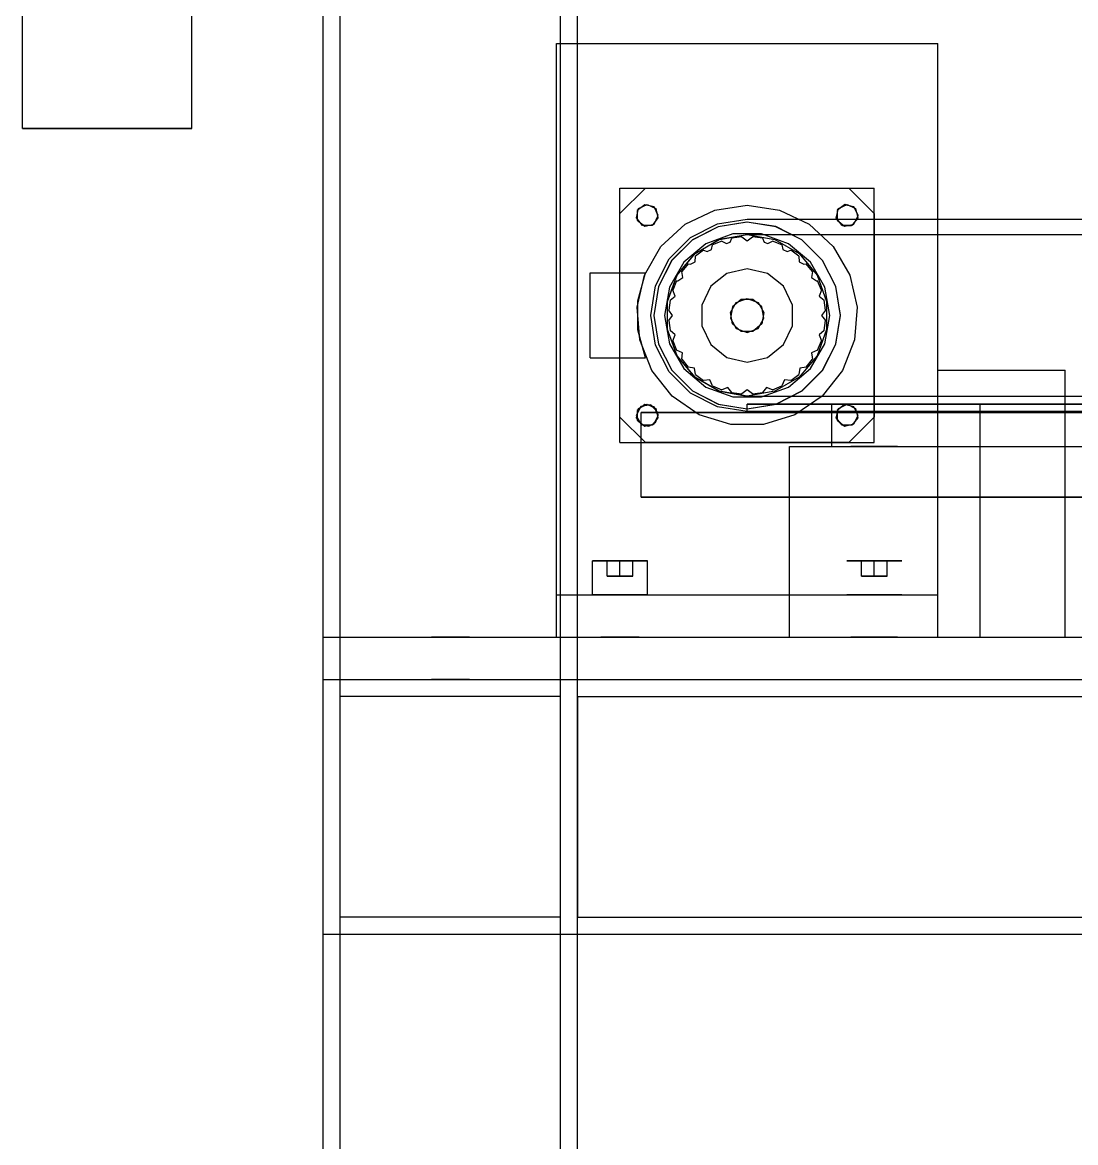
# Model space of a CAD drawing. Header units: millimetres. Extents: x -201 to 3037, y -406 to 3230.
# Drawn here: x 1729 to 1977.5, y 770.8 to 1035 of the extents above; entities that cross this region are included whole.
import ezdxf

# ---------------------------------------------------------------- set-up
doc = ezdxf.new("R2010")
doc.units = ezdxf.units.MM
doc.layers.add('HIDDEN', color=8, linetype='Continuous')
doc.layers.add('VISIBLE', color=7, linetype='Continuous')

msp = doc.modelspace()

# ---------------------------------------------------------------- linework, layer by layer
at = {"layer": 'HIDDEN'}
for points in [[(1800, 880), (1800, 1217)], [(1804, 880), (1804, 1217)], [(1804, 880), (1804, 1217)], [(1856, 880), (1856, 1217)], [(1856, 880), (1856, 1217)], [(1860, 880), (1860, 1217)], [(1800, 880), (1800, 1157)], [(1800, 880), (1800, 1157)], [(1804, 880), (1804, 1157)], [(1804, 880), (1804, 1157)], [(1856, 880), (1856, 1157)], [(1856, 880), (1856, 1157)], [(1860, 880), (1860, 1157)], [(1860, 880), (1860, 1157)], [(1855, 900), (1855, 1030)], [(1855, 900), (1855, 1030)], [(1855, 1030), (1860, 1030)], [(1855, 1030), (1945, 1030)], [(1945, 900), (1945, 1030)], [(1769, 1010), (1768.5, 1010), (1767.02, 1010), (1764.64, 1010), (1761.47, 1010), (1757.68, 1010), (1753.45, 1010), (1749, 1010), (1744.55, 1010), (1740.32, 1010), (1736.53, 1010), (1733.36, 1010), (1730.98, 1010), (1729.5, 1010), (1729, 1010)], [(1870, 989.9), (1876, 995.9)], [(1870, 989.9), (1870, 995.9)], [(1870, 989.9), (1870, 995.9)], [(1870, 995.9), (1876, 995.9)], [(1870, 995.9), (1876, 995.9)], [(1870, 989.9), (1876, 995.9)], [(1870, 989.9), (1876, 995.9)], [(1876, 995.9), (1924, 995.9)], [(1876, 995.9), (1924, 995.9)], [(1876, 995.9), (1924, 995.9)], [(1924, 995.9), (1930, 989.9)], [(1924, 995.9), (1930, 995.9)], [(1924, 995.9), (1930, 989.9)], [(1924, 995.9), (1930, 995.9)], [(1924, 995.9), (1930, 989.9)], [(1930, 989.9), (1930, 995.9)], [(1930, 989.9), (1930, 995.9)], [(1876.43, 992.07), (1878.46, 991.09), (1878.96, 988.89), (1877.56, 987.13), (1875.3, 987.13), (1873.9, 988.89), (1874.4, 991.09), (1876.43, 992.07)], [(1900, 991.9), (1907.66, 990.74), (1914.65, 987.38), (1920.33, 982.11), (1924.2, 975.4), (1925.93, 967.84), (1925.35, 960.11), (1922.52, 952.9), (1917.68, 946.84), (1911.28, 942.47), (1903.88, 940.19), (1896.12, 940.19), (1888.72, 942.47), (1882.32, 946.84), (1877.48, 952.9), (1874.65, 960.11), (1874.07, 967.84), (1875.8, 975.4), (1879.67, 982.11), (1885.35, 987.38), (1892.34, 990.74), (1900, 991.9)], [(1900, 991.9), (1907.66, 990.74), (1914.65, 987.38), (1920.33, 982.11), (1924.2, 975.4), (1925.93, 967.84), (1925.35, 960.11), (1922.52, 952.9), (1917.68, 946.84), (1911.28, 942.47), (1903.88, 940.19), (1896.12, 940.19), (1888.72, 942.47), (1882.32, 946.84), (1877.48, 952.9), (1874.65, 960.11), (1874.07, 967.84), (1875.8, 975.4), (1879.67, 982.11), (1885.35, 987.38), (1892.34, 990.74), (1900, 991.9)], [(1879.03, 989.47), (1878.05, 991.5), (1875.85, 992), (1874.09, 990.6), (1874.09, 988.34), (1875.85, 986.94), (1878.05, 987.44), (1879.03, 989.47)], [(1923.57, 992.07), (1925.6, 991.09), (1926.1, 988.89), (1924.7, 987.13), (1922.44, 987.13), (1921.04, 988.89), (1921.54, 991.09), (1923.57, 992.07)], [(1926.17, 989.47), (1925.19, 991.5), (1922.99, 992), (1921.23, 990.6), (1921.23, 988.34), (1922.99, 986.94), (1925.19, 987.44), (1926.17, 989.47)], [(1870, 941.9), (1870, 989.9)], [(1870, 941.9), (1870, 989.9)], [(1870, 941.9), (1870, 989.9)], [(1900, 943.2), (1892.99, 944.31), (1886.66, 947.54), (1881.64, 952.56), (1878.41, 958.89), (1877.3, 965.9), (1878.41, 972.91), (1881.64, 979.24), (1886.66, 984.26), (1892.99, 987.49), (1900, 988.6)], [(1900, 988.6), (2480, 988.6)], [(1921.12, 988.6), (1922.53, 987.09), (1924.61, 987.09), (1926.02, 988.6)], [(1930, 989.9), (1930, 941.9)], [(1930, 941.9), (1930, 989.9)], [(1930, 989.9), (1930, 941.9)], [(1945, 985), (1945, 988.6)], [(1900, 943.9), (1906.8, 944.98), (1912.93, 948.1), (1917.8, 952.97), (1920.92, 959.1), (1922, 965.9), (1920.92, 972.7), (1917.8, 978.83), (1912.93, 983.7), (1906.8, 986.82), (1900, 987.9), (1893.2, 986.82), (1887.07, 983.7), (1882.2, 978.83), (1879.08, 972.7), (1878, 965.9), (1879.08, 959.1), (1882.2, 952.97), (1887.07, 948.1), (1893.2, 944.98), (1900, 943.9)], [(1900, 943.9), (1906.8, 944.98), (1912.93, 948.1), (1917.8, 952.97), (1920.92, 959.1), (1922, 965.9), (1920.92, 972.7), (1917.8, 978.83), (1912.93, 983.7), (1906.8, 986.82), (1900, 987.9), (1893.2, 986.82), (1887.07, 983.7), (1882.2, 978.83), (1879.08, 972.7), (1878, 965.9), (1879.08, 959.1), (1882.2, 952.97), (1887.07, 948.1), (1893.2, 944.98), (1900, 943.9)], [(1900, 943.9), (1906.8, 944.98), (1912.93, 948.1), (1917.8, 952.97), (1920.92, 959.1), (1922, 965.9), (1920.92, 972.7), (1917.8, 978.83), (1912.93, 983.7), (1906.8, 986.82), (1900, 987.9), (1893.2, 986.82), (1887.07, 983.7), (1882.2, 978.83), (1879.08, 972.7), (1878, 965.9), (1879.08, 959.1), (1882.2, 952.97), (1887.07, 948.1), (1893.2, 944.98), (1900, 943.9)], [(1919.5, 965.9), (1918.32, 972.57), (1914.94, 978.43), (1909.75, 982.79), (1903.39, 985.1), (1896.61, 985.1), (1890.25, 982.79), (1885.06, 978.43), (1881.68, 972.57), (1880.5, 965.9), (1881.68, 959.23), (1885.06, 953.37), (1890.25, 949.01), (1896.61, 946.7), (1903.39, 946.7), (1909.75, 949.01), (1914.94, 953.37), (1918.32, 959.23), (1919.5, 965.9)], [(1919.5, 965.9), (1918.32, 972.57), (1914.94, 978.43), (1909.75, 982.79), (1903.39, 985.1), (1896.61, 985.1), (1890.25, 982.79), (1885.06, 978.43), (1881.68, 972.57), (1880.5, 965.9), (1881.68, 959.23), (1885.06, 953.37), (1890.25, 949.01), (1896.61, 946.7), (1903.39, 946.7), (1909.75, 949.01), (1914.94, 953.37), (1918.32, 959.23), (1919.5, 965.9)], [(1900, 946.8), (1893.47, 947.95), (1887.72, 951.27), (1883.46, 956.35), (1881.19, 962.58), (1881.19, 969.22), (1883.46, 975.45), (1887.72, 980.53), (1893.47, 983.85), (1900, 985)], [(1900, 946.8), (1893.47, 947.95), (1887.72, 951.27), (1883.46, 956.35), (1881.19, 962.58), (1881.19, 969.22), (1883.46, 975.45), (1887.72, 980.53), (1893.47, 983.85), (1900, 985)], [(1900, 984.95), (1906.52, 983.8), (1912.25, 980.49), (1916.5, 975.42), (1918.76, 969.21), (1918.76, 962.59), (1916.5, 956.38), (1912.25, 951.31), (1906.52, 948), (1900, 946.85), (1893.48, 948), (1887.75, 951.31), (1883.5, 956.38), (1881.24, 962.59), (1881.24, 969.21), (1883.5, 975.42), (1887.75, 980.49), (1893.48, 983.8), (1900, 984.95)], [(1900, 984.95), (1906.52, 983.8), (1912.25, 980.49), (1916.5, 975.42), (1918.76, 969.21), (1918.76, 962.59), (1916.5, 956.38), (1912.25, 951.31), (1906.52, 948), (1900, 946.85), (1893.48, 948), (1887.75, 951.31), (1883.5, 956.38), (1881.24, 962.59), (1881.24, 969.21), (1883.5, 975.42), (1887.75, 980.49), (1893.48, 983.8), (1900, 984.95)], [(1894.02, 983.44), (1891.83, 982.53)], [(1894.02, 983.44), (1891.83, 982.53)], [(1894.02, 983.44), (1895.11, 982.84)], [(1894.02, 983.44), (1895.11, 982.84)], [(1895.11, 982.84), (1896.01, 983.2), (1896.41, 984.08)], [(1895.11, 982.84), (1896.01, 983.2), (1896.41, 984.08)], [(1898.76, 984.39), (1896.41, 984.08)], [(1898.76, 984.39), (1896.41, 984.08)], [(1898.76, 984.39), (1900, 983.48)], [(1898.76, 984.39), (1900, 983.48)], [(1900, 985), (2480, 985)], [(1900, 985), (1910.92, 985)], [(1900, 983.48), (1901.24, 984.39)], [(1900, 983.48), (1901.24, 984.39)], [(1903.59, 984.08), (1901.24, 984.39)], [(1903.59, 984.08), (1901.24, 984.39)], [(1903.59, 984.08), (1903.99, 983.2), (1904.89, 982.84)], [(1903.59, 984.08), (1903.99, 983.2), (1904.89, 982.84)], [(1904.89, 982.84), (1905.98, 983.44)], [(1904.89, 982.84), (1905.98, 983.44)], [(1908.17, 982.53), (1905.98, 983.44)], [(1908.17, 982.53), (1905.98, 983.44)], [(1889.68, 981.29), (1887.8, 979.85)], [(1889.68, 981.29), (1887.8, 979.85)], [(1889.68, 981.29), (1890.56, 980.95)], [(1889.68, 981.29), (1890.56, 980.95)], [(1890.56, 980.95), (1891.57, 981.44), (1891.83, 982.53)], [(1890.56, 980.95), (1891.57, 981.44), (1891.83, 982.53)], [(1908.17, 982.53), (1908.43, 981.44), (1909.44, 980.95)], [(1908.17, 982.53), (1908.43, 981.44), (1909.44, 980.95)], [(1909.44, 980.95), (1910.32, 981.29)], [(1909.44, 980.95), (1910.32, 981.29)], [(1912.2, 979.85), (1910.32, 981.29)], [(1912.2, 979.85), (1910.32, 981.29)], [(1886.05, 978.1), (1884.61, 976.22)], [(1886.05, 978.1), (1884.61, 976.22)], [(1886.05, 978.1), (1886.65, 977.95)], [(1886.05, 978.1), (1886.65, 977.95)], [(1886.65, 977.95), (1887.76, 978.57), (1887.8, 979.85)], [(1886.65, 977.95), (1887.76, 978.57), (1887.8, 979.85)], [(1912.2, 979.85), (1912.24, 978.57), (1913.35, 977.95)], [(1912.2, 979.85), (1912.24, 978.57), (1913.35, 977.95)], [(1913.35, 977.95), (1913.95, 978.1)], [(1913.35, 977.95), (1913.95, 978.1)], [(1915.39, 976.22), (1913.95, 978.1)], [(1915.39, 976.22), (1913.95, 978.1)], [(1863, 975.9), (1876, 975.9)], [(1863, 955.9), (1863, 975.9)], [(1863, 975.9), (1876, 975.9)], [(1863, 955.9), (1863, 975.9)], [(1876, 955.9), (1874.22, 962.49), (1874.22, 969.31), (1876, 975.9)], [(1876, 955.9), (1874.22, 962.49), (1874.22, 969.31), (1876, 975.9)], [(1883.65, 974.04), (1884.84, 974.82), (1884.61, 976.22)], [(1883.65, 974.04), (1884.84, 974.82), (1884.61, 976.22)], [(1900, 954.9), (1904.77, 955.99), (1908.6, 959.04), (1910.72, 963.45), (1910.72, 968.35), (1908.6, 972.76), (1904.77, 975.81), (1900, 976.9), (1895.23, 975.81), (1891.4, 972.76), (1889.28, 968.35), (1889.28, 963.45), (1891.4, 959.04), (1895.23, 955.99), (1900, 954.9)], [(1900, 954.9), (1904.77, 955.99), (1908.6, 959.04), (1910.72, 963.45), (1910.72, 968.35), (1908.6, 972.76), (1904.77, 975.81), (1900, 976.9), (1895.23, 975.81), (1891.4, 972.76), (1889.28, 968.35), (1889.28, 963.45), (1891.4, 959.04), (1895.23, 955.99), (1900, 954.9)], [(1915.39, 976.22), (1915.16, 974.82), (1916.35, 974.04)], [(1915.39, 976.22), (1915.16, 974.82), (1916.35, 974.04)], [(1883.37, 974.07), (1882.46, 971.88)], [(1883.37, 974.07), (1882.46, 971.88)], [(1883.37, 974.07), (1883.65, 974.04)], [(1883.37, 974.07), (1883.65, 974.04)], [(1916.35, 974.04), (1916.63, 974.07)], [(1916.35, 974.04), (1916.63, 974.07)], [(1917.54, 971.88), (1916.63, 974.07)], [(1917.54, 971.88), (1916.63, 974.07)], [(1881.82, 969.49), (1883.02, 970.45), (1882.46, 971.88)], [(1881.82, 969.49), (1883.02, 970.45), (1882.46, 971.88)], [(1900, 969.9), (1902.57, 968.96), (1903.94, 966.59), (1903.46, 963.9), (1901.37, 962.14), (1898.63, 962.14), (1896.54, 963.9), (1896.06, 966.59), (1897.43, 968.96), (1900, 969.9)], [(1900, 969.9), (1902.57, 968.96), (1903.94, 966.59), (1903.46, 963.9), (1901.37, 962.14), (1898.63, 962.14), (1896.54, 963.9), (1896.06, 966.59), (1897.43, 968.96), (1900, 969.9)], [(1900, 961.9), (1902.57, 962.84), (1903.94, 965.21), (1903.46, 967.9), (1901.37, 969.66), (1898.63, 969.66), (1896.54, 967.9), (1896.06, 965.21), (1897.43, 962.84), (1900, 961.9)], [(1900, 961.9), (1902.57, 962.84), (1903.94, 965.21), (1903.46, 967.9), (1901.37, 969.66), (1898.63, 969.66), (1896.54, 967.9), (1896.06, 965.21), (1897.43, 962.84), (1900, 961.9)], [(1900, 961.9), (1902.57, 962.84), (1903.94, 965.21), (1903.46, 967.9), (1901.37, 969.66), (1898.63, 969.66), (1896.54, 967.9), (1896.06, 965.21), (1897.43, 962.84), (1900, 961.9)], [(1900, 961.9), (1902.57, 962.84), (1903.94, 965.21), (1903.46, 967.9), (1901.37, 969.66), (1898.63, 969.66), (1896.54, 967.9), (1896.06, 965.21), (1897.43, 962.84), (1900, 961.9)], [(1917.54, 971.88), (1916.98, 970.45), (1918.18, 969.49)], [(1917.54, 971.88), (1916.98, 970.45), (1918.18, 969.49)], [(1881.82, 969.49), (1881.51, 967.14)], [(1881.82, 969.49), (1881.51, 967.14)], [(1881.51, 964.66), (1882.42, 965.9), (1881.51, 967.14)], [(1881.51, 964.66), (1882.42, 965.9), (1881.51, 967.14)], [(1918.49, 967.14), (1917.58, 965.9), (1918.49, 964.66)], [(1918.49, 967.14), (1917.58, 965.9), (1918.49, 964.66)], [(1918.49, 967.14), (1918.18, 969.49)], [(1918.49, 967.14), (1918.18, 969.49)], [(1881.51, 964.66), (1881.82, 962.31)], [(1881.51, 964.66), (1881.82, 962.31)], [(1918.18, 962.31), (1918.49, 964.66)], [(1918.18, 962.31), (1918.49, 964.66)], [(1882.46, 959.92), (1883.02, 961.35), (1881.82, 962.31)], [(1882.46, 959.92), (1883.02, 961.35), (1881.82, 962.31)], [(1918.18, 962.31), (1916.98, 961.35), (1917.54, 959.92)], [(1918.18, 962.31), (1916.98, 961.35), (1917.54, 959.92)], [(1882.46, 959.92), (1883.37, 957.73)], [(1882.46, 959.92), (1883.37, 957.73)], [(1916.63, 957.73), (1917.54, 959.92)], [(1916.63, 957.73), (1917.54, 959.92)], [(1884.61, 955.58), (1884.78, 957.11), (1883.37, 957.73)], [(1884.61, 955.58), (1884.78, 957.11), (1883.37, 957.73)], [(1916.63, 957.73), (1915.22, 957.11), (1915.39, 955.58)], [(1916.63, 957.73), (1915.22, 957.11), (1915.39, 955.58)], [(1863, 955.9), (1876, 955.9)], [(1863, 955.9), (1876, 955.9)], [(1884.61, 955.58), (1886.05, 953.7)], [(1884.61, 955.58), (1886.05, 953.7)], [(1913.95, 953.7), (1915.39, 955.58)], [(1913.95, 953.7), (1915.39, 955.58)], [(1887.8, 951.95), (1887.57, 953.47), (1886.05, 953.7)], [(1887.8, 951.95), (1887.57, 953.47), (1886.05, 953.7)], [(1887.8, 951.95), (1889.68, 950.51)], [(1887.8, 951.95), (1889.68, 950.51)], [(1910.32, 950.51), (1912.2, 951.95)], [(1910.32, 950.51), (1912.2, 951.95)], [(1913.95, 953.7), (1912.43, 953.47), (1912.2, 951.95)], [(1913.95, 953.7), (1912.43, 953.47), (1912.2, 951.95)], [(1945, 945), (1945, 953)], [(1945, 953), (1975, 953)], [(1945, 945), (1945, 953)], [(1945, 953), (1975, 953)], [(1945, 945), (1945, 953)], [(1945, 953), (1975, 953)], [(1945, 900), (1945, 953)], [(1975, 945), (1975, 953)], [(1975, 945), (1975, 953)], [(1975, 945), (1975, 953)], [(1891.83, 949.27), (1891.21, 950.68), (1889.68, 950.51)], [(1891.83, 949.27), (1891.21, 950.68), (1889.68, 950.51)], [(1891.83, 949.27), (1894.02, 948.36)], [(1891.83, 949.27), (1894.02, 948.36)], [(1896.41, 947.72), (1895.45, 948.92), (1894.02, 948.36)], [(1896.41, 947.72), (1895.45, 948.92), (1894.02, 948.36)], [(1905.98, 948.36), (1904.55, 948.92), (1903.59, 947.72)], [(1905.98, 948.36), (1904.55, 948.92), (1903.59, 947.72)], [(1905.98, 948.36), (1908.17, 949.27)], [(1905.98, 948.36), (1908.17, 949.27)], [(1910.32, 950.51), (1908.79, 950.68), (1908.17, 949.27)], [(1910.32, 950.51), (1908.79, 950.68), (1908.17, 949.27)], [(1896.41, 947.72), (1898.76, 947.41)], [(1896.41, 947.72), (1898.76, 947.41)], [(1901.24, 947.41), (1900, 948.32), (1898.76, 947.41)], [(1901.24, 947.41), (1900, 948.32), (1898.76, 947.41)], [(2480, 946.8), (1900, 946.8)], [(1910.92, 946.8), (1900, 946.8)], [(1901.24, 947.41), (1903.59, 947.72)], [(1901.24, 947.41), (1903.59, 947.72)], [(1975, 946.8), (1945, 946.8)], [(1876.43, 944.93), (1878.46, 943.95), (1878.96, 941.75), (1877.56, 939.99), (1875.3, 939.99), (1873.9, 941.75), (1874.4, 943.95), (1876.43, 944.93)], [(1879.03, 942.33), (1878.05, 944.36), (1875.85, 944.86), (1874.09, 943.46), (1874.09, 941.2), (1875.85, 939.8), (1878.05, 940.3), (1879.03, 942.33)], [(1900, 943.9), (1906.87, 945)], [(2900, 945), (2887.46, 945), (2850.48, 945), (2790.92, 945), (2711.74, 945), (2616.94, 945), (2511.26, 945), (2400, 945), (2288.74, 945), (2183.06, 945), (2088.26, 945), (2009.08, 945), (1949.52, 945), (1912.54, 945), (1900, 945)], [(2480, 943.2), (1900, 943.2)], [(2480, 943.2), (1900, 943.2)], [(1920, 935), (1920, 945)], [(1920, 945), (2500, 945)], [(1920, 935), (1920, 945)], [(1920, 945), (2500, 945)], [(1923.57, 944.93), (1925.6, 943.95), (1926.1, 941.75), (1924.7, 939.99), (1922.44, 939.99), (1921.04, 941.75), (1921.54, 943.95), (1923.57, 944.93)], [(1926.17, 942.33), (1925.19, 944.36), (1922.99, 944.86), (1921.23, 943.46), (1921.23, 941.2), (1922.99, 939.8), (1925.19, 940.3), (1926.17, 942.33)], [(1926.17, 942.33), (1925.19, 944.36), (1922.99, 944.86), (1921.23, 943.46), (1921.23, 941.2), (1922.99, 939.8), (1925.19, 940.3), (1926.17, 942.33)], [(1945, 945), (1975, 945)], [(1945, 945), (1975, 945)], [(1945, 945), (1975, 945)], [(1945, 945), (1975, 945)], [(1955, 890), (1955, 945)], [(1955, 945), (1975, 945)], [(1955, 890), (1955, 945)], [(1955, 945), (1975, 945)], [(1975, 890), (1975, 945)], [(1975, 890), (1975, 945)], [(1876, 935.9), (1870, 941.9)], [(1870, 935.9), (1870, 941.9)], [(1870, 935.9), (1870, 941.9)], [(1876, 935.9), (1870, 941.9)], [(1876, 935.9), (1870, 941.9)], [(2925, 943), (2911.84, 943), (2873.01, 943), (2810.46, 943), (2727.33, 943), (2627.79, 943), (2516.82, 943), (2400, 943), (2283.18, 943), (2172.21, 943), (2072.67, 943), (1989.54, 943), (1926.99, 943), (1888.16, 943), (1875, 943)], [(1875, 940.16), (1876.78, 939.75), (1878.39, 940.62), (1879.03, 942.33)], [(1879.03, 942.33), (1878.94, 943)], [(2900, 943), (2887.46, 943), (2850.48, 943), (2790.92, 943), (2711.74, 943), (2616.94, 943), (2511.26, 943), (2400, 943), (2288.74, 943), (2183.06, 943), (2088.26, 943), (2009.08, 943), (1949.52, 943), (1912.54, 943), (1900, 943)], [(1900, 943), (1903.14, 943), (1912.54, 943), (1928.06, 943), (1949.52, 943), (1976.64, 943), (2009.08, 943), (2046.45, 943), (2088.26, 943), (2133.98, 943), (2183.06, 943), (2234.86, 943), (2288.74, 943), (2344.02, 943), (2400, 943)], [(1930, 941.9), (1924, 935.9)], [(1930, 941.9), (1924, 935.9)], [(1930, 941.9), (1924, 935.9)], [(1930, 935.9), (1930, 941.9)], [(1930, 935.9), (1930, 941.9)], [(1870, 935.9), (1876, 935.9)], [(1870, 935.9), (1876, 935.9)], [(1924, 935.9), (1876, 935.9)], [(1876, 935.9), (1924, 935.9)], [(1924, 935.9), (1876, 935.9)], [(1924, 935.9), (1930, 935.9)], [(1924, 935.9), (1930, 935.9)], [(1910, 890), (1910, 935)], [(1910, 935), (2510, 935)], [(1910, 923), (1910, 935)], [(1910, 935), (2510, 935)], [(1920, 935), (2500, 935)], [(1920, 935), (2500, 935)], [(1935.5, 935), (1935.36, 935), (1934.96, 935), (1934.3, 935), (1933.43, 935), (1932.39, 935), (1931.22, 935), (1930, 935), (1928.78, 935), (1927.61, 935), (1926.57, 935), (1925.7, 935), (1925.04, 935), (1924.64, 935), (1924.5, 935)], [(1924.5, 935), (1924.53, 935), (1924.64, 935), (1924.81, 935), (1925.04, 935), (1925.34, 935), (1925.7, 935), (1926.11, 935), (1926.57, 935), (1927.07, 935), (1927.61, 935), (1928.18, 935), (1928.78, 935), (1929.38, 935), (1930, 935)], [(1935.5, 935), (1935.36, 935), (1934.96, 935), (1934.3, 935), (1933.43, 935), (1932.39, 935), (1931.22, 935), (1930, 935), (1928.78, 935), (1927.61, 935), (1926.57, 935), (1925.7, 935), (1925.04, 935), (1924.64, 935), (1924.5, 935)], [(1924.5, 935), (1924.53, 935), (1924.64, 935), (1924.81, 935), (1925.04, 935), (1925.34, 935), (1925.7, 935), (1926.11, 935), (1926.57, 935), (1927.07, 935), (1927.61, 935), (1928.18, 935), (1928.78, 935), (1929.38, 935), (1930, 935)], [(1930, 935), (1930.62, 935), (1931.22, 935), (1931.82, 935), (1932.39, 935), (1932.93, 935), (1933.43, 935), (1933.89, 935), (1934.3, 935), (1934.66, 935), (1934.96, 935), (1935.19, 935), (1935.36, 935), (1935.47, 935), (1935.5, 935)], [(1930, 935), (1930.62, 935), (1931.22, 935), (1931.82, 935), (1932.39, 935), (1932.93, 935), (1933.43, 935), (1933.89, 935), (1934.3, 935), (1934.66, 935), (1934.96, 935), (1935.19, 935), (1935.36, 935), (1935.47, 935), (1935.5, 935)], [(2925, 923), (2911.84, 923), (2873.01, 923), (2810.46, 923), (2727.33, 923), (2627.79, 923), (2516.82, 923), (2400, 923), (2283.18, 923), (2172.21, 923), (2072.67, 923), (1989.54, 923), (1926.99, 923), (1888.16, 923), (1875, 923)], [(1876.5, 908), (1876.34, 908), (1875.86, 908), (1875.08, 908), (1874.05, 908), (1872.82, 908), (1871.45, 908), (1870, 908), (1868.55, 908), (1867.18, 908), (1865.95, 908), (1864.92, 908), (1864.14, 908), (1863.66, 908), (1863.5, 908)], [(1867, 908), (1870, 908)], [(1870, 908), (1867, 908)], [(1867, 904.4), (1867, 908)], [(1867, 904.4), (1867, 908)], [(1870, 908), (1873, 908)], [(1873, 908), (1870, 908)], [(1870, 904.4), (1870, 908)], [(1870, 904.4), (1870, 908)], [(1873, 904.4), (1873, 908)], [(1873, 904.4), (1873, 908)], [(1936.5, 908), (1936.34, 908), (1935.86, 908), (1935.08, 908), (1934.05, 908), (1932.82, 908), (1931.45, 908), (1930, 908), (1928.55, 908), (1927.18, 908), (1925.95, 908), (1924.92, 908), (1924.14, 908), (1923.66, 908), (1923.5, 908)], [(1923.5, 908), (1923.54, 908), (1923.66, 908), (1923.86, 908), (1924.14, 908), (1924.5, 908), (1924.92, 908), (1925.4, 908), (1925.95, 908), (1926.54, 908), (1927.18, 908), (1927.85, 908), (1928.55, 908), (1929.27, 908), (1930, 908)], [(1927, 908), (1930, 908)], [(1930, 908), (1927, 908)], [(1927, 904.4), (1927, 908)], [(1927, 904.4), (1927, 908)], [(1930, 908), (1930.73, 908), (1931.45, 908), (1932.15, 908), (1932.82, 908), (1933.46, 908), (1934.05, 908), (1934.6, 908), (1935.08, 908), (1935.5, 908), (1935.86, 908), (1936.14, 908), (1936.34, 908), (1936.46, 908), (1936.5, 908)], [(1930, 908), (1933, 908)], [(1933, 908), (1930, 908)], [(1930, 904.4), (1930, 908)], [(1930, 904.4), (1930, 908)], [(1933, 904.4), (1933, 908)], [(1933, 904.4), (1933, 908)], [(1870, 904.4), (1867, 904.4)], [(1867, 904.4), (1870, 904.4)], [(1873, 904.4), (1870, 904.4)], [(1870, 904.4), (1873, 904.4)], [(1930, 904.4), (1927, 904.4)], [(1927, 904.4), (1930, 904.4)], [(1933, 904.4), (1930, 904.4)], [(1930, 904.4), (1933, 904.4)], [(1855, 890), (1855, 900)], [(1855, 900), (1945, 900)], [(1855, 890), (1855, 900)], [(1855, 900), (1860, 900)], [(1855, 900), (1945, 900)], [(1855, 900), (1945, 900)], [(1876.5, 900), (1876.34, 900), (1875.86, 900), (1875.08, 900), (1874.05, 900), (1872.82, 900), (1871.45, 900), (1870, 900), (1868.55, 900), (1867.18, 900), (1865.95, 900), (1864.92, 900), (1864.14, 900), (1863.66, 900), (1863.5, 900)], [(1874.5, 900), (1874.39, 900), (1874.05, 900), (1873.52, 900), (1872.81, 900), (1871.95, 900), (1871, 900), (1870, 900), (1869, 900), (1868.05, 900), (1867.19, 900), (1866.48, 900), (1865.95, 900), (1865.61, 900), (1865.5, 900)], [(1865.5, 900), (1865.53, 900), (1865.61, 900), (1865.75, 900), (1865.95, 900), (1866.19, 900), (1866.48, 900), (1866.82, 900), (1867.19, 900), (1867.61, 900), (1868.05, 900), (1868.51, 900), (1869, 900), (1869.5, 900), (1870, 900)], [(1870, 900), (1870.5, 900), (1871, 900), (1871.49, 900), (1871.95, 900), (1872.39, 900), (1872.81, 900), (1873.18, 900), (1873.52, 900), (1873.81, 900), (1874.05, 900), (1874.25, 900), (1874.39, 900), (1874.47, 900), (1874.5, 900)], [(1910, 900), (1945, 900)], [(1936.5, 900), (1936.34, 900), (1935.86, 900), (1935.08, 900), (1934.05, 900), (1932.82, 900), (1931.45, 900), (1930, 900), (1928.55, 900), (1927.18, 900), (1925.95, 900), (1924.92, 900), (1924.14, 900), (1923.66, 900), (1923.5, 900)], [(1923.5, 900), (1923.54, 900), (1923.66, 900), (1923.86, 900), (1924.14, 900), (1924.5, 900), (1924.92, 900), (1925.4, 900), (1925.95, 900), (1926.54, 900), (1927.18, 900), (1927.85, 900), (1928.55, 900), (1929.27, 900), (1930, 900)], [(1934.5, 900), (1934.39, 900), (1934.05, 900), (1933.52, 900), (1932.81, 900), (1931.95, 900), (1931, 900), (1930, 900), (1929, 900), (1928.05, 900), (1927.19, 900), (1926.48, 900), (1925.95, 900), (1925.61, 900), (1925.5, 900)], [(1925.5, 900), (1925.53, 900), (1925.61, 900), (1925.75, 900), (1925.95, 900), (1926.19, 900), (1926.48, 900), (1926.82, 900), (1927.19, 900), (1927.61, 900), (1928.05, 900), (1928.51, 900), (1929, 900), (1929.5, 900), (1930, 900)], [(1930, 900), (1930.5, 900), (1931, 900), (1931.49, 900), (1931.95, 900), (1932.39, 900), (1932.81, 900), (1933.18, 900), (1933.52, 900), (1933.81, 900), (1934.05, 900), (1934.25, 900), (1934.39, 900), (1934.47, 900), (1934.5, 900)], [(1930, 900), (1930.73, 900), (1931.45, 900), (1932.15, 900), (1932.82, 900), (1933.46, 900), (1934.05, 900), (1934.6, 900), (1935.08, 900), (1935.5, 900), (1935.86, 900), (1936.14, 900), (1936.34, 900), (1936.46, 900), (1936.5, 900)], [(1945, 890), (1945, 900)], [(1945, 890), (1945, 900)], [(1800, 880), (1800, 890)], [(1800, 890), (2750, 890)], [(1800, 880), (1800, 890)], [(1800, 890), (1860, 890)], [(1834.5, 890), (1834.39, 890), (1834.05, 890), (1833.52, 890), (1832.81, 890), (1831.95, 890), (1831, 890), (1830, 890), (1829, 890), (1828.05, 890), (1827.19, 890), (1826.48, 890), (1825.95, 890), (1825.61, 890), (1825.5, 890)], [(1825.5, 890), (1825.53, 890), (1825.61, 890), (1825.75, 890), (1825.95, 890), (1826.19, 890), (1826.48, 890), (1826.82, 890), (1827.19, 890), (1827.61, 890), (1828.05, 890), (1828.51, 890), (1829, 890), (1829.5, 890), (1830, 890)], [(1834.5, 890), (1834.39, 890), (1834.05, 890), (1833.52, 890), (1832.81, 890), (1831.95, 890), (1831, 890), (1830, 890), (1829, 890), (1828.05, 890), (1827.19, 890), (1826.48, 890), (1825.95, 890), (1825.61, 890), (1825.5, 890)], [(1825.5, 890), (1825.53, 890), (1825.61, 890), (1825.75, 890), (1825.95, 890), (1826.19, 890), (1826.48, 890), (1826.82, 890), (1827.19, 890), (1827.61, 890), (1828.05, 890), (1828.51, 890), (1829, 890), (1829.5, 890), (1830, 890)], [(1834.5, 890), (1834.39, 890), (1834.05, 890), (1833.52, 890), (1832.81, 890), (1831.95, 890), (1831, 890), (1830, 890), (1829, 890), (1828.05, 890), (1827.19, 890), (1826.48, 890), (1825.95, 890), (1825.61, 890), (1825.5, 890)], [(1825.5, 890), (1825.53, 890), (1825.61, 890), (1825.75, 890), (1825.95, 890), (1826.19, 890), (1826.48, 890), (1826.82, 890), (1827.19, 890), (1827.61, 890), (1828.05, 890), (1828.51, 890), (1829, 890), (1829.5, 890), (1830, 890)], [(1830, 890), (1830.5, 890), (1831, 890), (1831.49, 890), (1831.95, 890), (1832.39, 890), (1832.81, 890), (1833.18, 890), (1833.52, 890), (1833.81, 890), (1834.05, 890), (1834.25, 890), (1834.39, 890), (1834.47, 890), (1834.5, 890)], [(1830, 890), (1830.5, 890), (1831, 890), (1831.49, 890), (1831.95, 890), (1832.39, 890), (1832.81, 890), (1833.18, 890), (1833.52, 890), (1833.81, 890), (1834.05, 890), (1834.25, 890), (1834.39, 890), (1834.47, 890), (1834.5, 890)], [(1830, 890), (1830.5, 890), (1831, 890), (1831.49, 890), (1831.95, 890), (1832.39, 890), (1832.81, 890), (1833.18, 890), (1833.52, 890), (1833.81, 890), (1834.05, 890), (1834.25, 890), (1834.39, 890), (1834.47, 890), (1834.5, 890)], [(1855, 890), (1945, 890)], [(1855, 890), (1945, 890)], [(1874.5, 890), (1874.39, 890), (1874.05, 890), (1873.52, 890), (1872.81, 890), (1871.95, 890), (1871, 890), (1870, 890), (1869, 890), (1868.05, 890), (1867.19, 890), (1866.48, 890), (1865.95, 890), (1865.61, 890), (1865.5, 890)], [(1865.5, 890), (1865.53, 890), (1865.61, 890), (1865.75, 890), (1865.95, 890), (1866.19, 890), (1866.48, 890), (1866.82, 890), (1867.19, 890), (1867.61, 890), (1868.05, 890), (1868.51, 890), (1869, 890), (1869.5, 890), (1870, 890)], [(1870, 890), (1870.5, 890), (1871, 890), (1871.49, 890), (1871.95, 890), (1872.39, 890), (1872.81, 890), (1873.18, 890), (1873.52, 890), (1873.81, 890), (1874.05, 890), (1874.25, 890), (1874.39, 890), (1874.47, 890), (1874.5, 890)], [(1910, 890), (2510, 890)], [(1910, 890), (2510, 890)], [(1935.5, 890), (1935.36, 890), (1934.96, 890), (1934.3, 890), (1933.43, 890), (1932.39, 890), (1931.22, 890), (1930, 890), (1928.78, 890), (1927.61, 890), (1926.57, 890), (1925.7, 890), (1925.04, 890), (1924.64, 890), (1924.5, 890)], [(1924.5, 890), (1924.53, 890), (1924.64, 890), (1924.81, 890), (1925.04, 890), (1925.34, 890), (1925.7, 890), (1926.11, 890), (1926.57, 890), (1927.07, 890), (1927.61, 890), (1928.18, 890), (1928.78, 890), (1929.38, 890), (1930, 890)], [(1935.5, 890), (1935.36, 890), (1934.96, 890), (1934.3, 890), (1933.43, 890), (1932.39, 890), (1931.22, 890), (1930, 890), (1928.78, 890), (1927.61, 890), (1926.57, 890), (1925.7, 890), (1925.04, 890), (1924.64, 890), (1924.5, 890)], [(1924.5, 890), (1924.53, 890), (1924.64, 890), (1924.81, 890), (1925.04, 890), (1925.34, 890), (1925.7, 890), (1926.11, 890), (1926.57, 890), (1927.07, 890), (1927.61, 890), (1928.18, 890), (1928.78, 890), (1929.38, 890), (1930, 890)], [(1934.5, 890), (1934.39, 890), (1934.05, 890), (1933.52, 890), (1932.81, 890), (1931.95, 890), (1931, 890), (1930, 890), (1929, 890), (1928.05, 890), (1927.19, 890), (1926.48, 890), (1925.95, 890), (1925.61, 890), (1925.5, 890)], [(1925.5, 890), (1925.53, 890), (1925.61, 890), (1925.75, 890), (1925.95, 890), (1926.19, 890), (1926.48, 890), (1926.82, 890), (1927.19, 890), (1927.61, 890), (1928.05, 890), (1928.51, 890), (1929, 890), (1929.5, 890), (1930, 890)], [(1930, 890), (1930.62, 890), (1931.22, 890), (1931.82, 890), (1932.39, 890), (1932.93, 890), (1933.43, 890), (1933.89, 890), (1934.3, 890), (1934.66, 890), (1934.96, 890), (1935.19, 890), (1935.36, 890), (1935.47, 890), (1935.5, 890)], [(1930, 890), (1930.62, 890), (1931.22, 890), (1931.82, 890), (1932.39, 890), (1932.93, 890), (1933.43, 890), (1933.89, 890), (1934.3, 890), (1934.66, 890), (1934.96, 890), (1935.19, 890), (1935.36, 890), (1935.47, 890), (1935.5, 890)], [(1930, 890), (1930.5, 890), (1931, 890), (1931.49, 890), (1931.95, 890), (1932.39, 890), (1932.81, 890), (1933.18, 890), (1933.52, 890), (1933.81, 890), (1934.05, 890), (1934.25, 890), (1934.39, 890), (1934.47, 890), (1934.5, 890)], [(1955, 890), (1975, 890)], [(1955, 890), (1975, 890)], [(1800, 60), (1800, 880)], [(1800, 880), (1860, 880)], [(1800, 60), (1800, 880)], [(1800, 880), (1860, 880)], [(1800, 60), (1800, 880)], [(1800, 880), (1860, 880)], [(1800, 820), (1800, 880)], [(1800, 880), (1860, 880)], [(1800, 820), (1800, 880)], [(1800, 880), (1860, 880)], [(1800, 880), (2750, 880)], [(1800, 880), (2750, 880)], [(1800, 880), (1860, 880)], [(1800, 880), (1860, 880)], [(1800, 880), (1860, 880)], [(1804, 880), (1856, 880)], [(1804, 880), (1856, 880)], [(1804, 60), (1804, 880)], [(1804, 60), (1804, 880)], [(1804, 880), (1856, 880)], [(1804, 880), (1856, 880)], [(1804, 60), (1804, 880)], [(1804, 60), (1804, 880)], [(1804, 880), (1856, 880)], [(1804, 880), (1856, 880)], [(1804, 880), (1856, 880)], [(1804, 880), (1856, 880)], [(1834.5, 880), (1834.39, 880), (1834.05, 880), (1833.52, 880), (1832.81, 880), (1831.95, 880), (1831, 880), (1830, 880), (1829, 880), (1828.05, 880), (1827.19, 880), (1826.48, 880), (1825.95, 880), (1825.61, 880), (1825.5, 880)], [(1825.5, 880), (1825.53, 880), (1825.61, 880), (1825.75, 880), (1825.95, 880), (1826.19, 880), (1826.48, 880), (1826.82, 880), (1827.19, 880), (1827.61, 880), (1828.05, 880), (1828.51, 880), (1829, 880), (1829.5, 880), (1830, 880)], [(1834.5, 880), (1834.39, 880), (1834.05, 880), (1833.52, 880), (1832.81, 880), (1831.95, 880), (1831, 880), (1830, 880), (1829, 880), (1828.05, 880), (1827.19, 880), (1826.48, 880), (1825.95, 880), (1825.61, 880), (1825.5, 880)], [(1825.5, 880), (1825.53, 880), (1825.61, 880), (1825.75, 880), (1825.95, 880), (1826.19, 880), (1826.48, 880), (1826.82, 880), (1827.19, 880), (1827.61, 880), (1828.05, 880), (1828.51, 880), (1829, 880), (1829.5, 880), (1830, 880)], [(1834.5, 880), (1834.39, 880), (1834.05, 880), (1833.52, 880), (1832.81, 880), (1831.95, 880), (1831, 880), (1830, 880), (1829, 880), (1828.05, 880), (1827.19, 880), (1826.48, 880), (1825.95, 880), (1825.61, 880), (1825.5, 880)], [(1825.5, 880), (1825.53, 880), (1825.61, 880), (1825.75, 880), (1825.95, 880), (1826.19, 880), (1826.48, 880), (1826.82, 880), (1827.19, 880), (1827.61, 880), (1828.05, 880), (1828.51, 880), (1829, 880), (1829.5, 880), (1830, 880)], [(1830, 880), (1830.5, 880), (1831, 880), (1831.49, 880), (1831.95, 880), (1832.39, 880), (1832.81, 880), (1833.18, 880), (1833.52, 880), (1833.81, 880), (1834.05, 880), (1834.25, 880), (1834.39, 880), (1834.47, 880), (1834.5, 880)], [(1830, 880), (1830.5, 880), (1831, 880), (1831.49, 880), (1831.95, 880), (1832.39, 880), (1832.81, 880), (1833.18, 880), (1833.52, 880), (1833.81, 880), (1834.05, 880), (1834.25, 880), (1834.39, 880), (1834.47, 880), (1834.5, 880)], [(1830, 880), (1830.5, 880), (1831, 880), (1831.49, 880), (1831.95, 880), (1832.39, 880), (1832.81, 880), (1833.18, 880), (1833.52, 880), (1833.81, 880), (1834.05, 880), (1834.25, 880), (1834.39, 880), (1834.47, 880), (1834.5, 880)], [(1856, 60), (1856, 880)], [(1856, 60), (1856, 880)], [(1856, 60), (1856, 880)], [(1856, 60), (1856, 880)], [(1860, 60), (1860, 880)], [(1860, 60), (1860, 880)], [(1860, 60), (1860, 880)], [(1860, 820), (1860, 880)], [(1860, 820), (1860, 880)], [(1860, 820), (1860, 880)], [(1860, 880), (2690, 880)], [(1860, 820), (1860, 880)], [(1860, 880), (2690, 880)], [(1860, 820), (1860, 880)], [(1860, 880), (2220, 880)], [(1860, 820), (1860, 880)], [(1860, 880), (2690, 880)], [(1860, 820), (1860, 880)], [(1860, 880), (2690, 880)], [(1860, 820), (1860, 880)], [(1860, 880), (2690, 880)], [(1860, 820), (1860, 880)], [(1860, 880), (2690, 880)], [(1856, 876), (1804, 876)], [(1804, 824), (1804, 876)], [(1856, 876), (1804, 876)], [(1804, 824), (1804, 876)], [(1856, 824), (1856, 876)], [(1856, 824), (1856, 876)], [(1860, 876), (1860, 824)], [(1860, 876), (1860, 824)], [(1860, 876), (2690, 876)], [(1860, 876), (2690, 876)], [(1860, 876), (1860, 824)], [(1860, 876), (1860, 824)], [(1860, 876), (2220, 876)], [(1860, 876), (2220, 876)], [(1860, 876), (1860, 824)], [(1860, 876), (1860, 824)], [(1860, 876), (2690, 876)], [(1860, 876), (2690, 876)], [(1860, 876), (1860, 824)], [(1860, 876), (1860, 824)], [(1860, 876), (2690, 876)], [(1860, 876), (2690, 876)], [(1856, 824), (1804, 824)], [(1856, 824), (1804, 824)], [(1860, 824), (2690, 824)], [(1860, 824), (2690, 824)], [(1860, 824), (2220, 824)], [(1860, 824), (2220, 824)], [(1860, 824), (2690, 824)], [(1860, 824), (2690, 824)], [(1860, 824), (2690, 824)], [(1860, 824), (2690, 824)], [(1800, 820), (1860, 820)], [(1800, 820), (1860, 820)], [(1860, 820), (2690, 820)], [(1860, 820), (2690, 820)], [(1860, 820), (2220, 820)], [(1860, 820), (2690, 820)], [(1860, 820), (2690, 820)], [(1860, 820), (2690, 820)], [(1860, 820), (2690, 820)]]:
    msp.add_lwpolyline(points, dxfattribs=at)
at = {"layer": 'VISIBLE'}
for points in [[(1800, 880), (1800, 1217)], [(1860, 880), (1860, 1217)], [(1729, 1010), (1729, 1110)], [(1769, 1010), (1769, 1110)], [(1860, 1030), (1945, 1030)], [(1945, 988.6), (1945, 1030)], [(1729, 1010), (1729.13, 1010), (1729.5, 1010), (1730.12, 1010), (1730.98, 1010), (1732.07, 1010), (1733.36, 1010), (1734.86, 1010), (1736.53, 1010), (1738.36, 1010), (1740.32, 1010), (1742.39, 1010), (1744.55, 1010), (1746.76, 1010), (1749, 1010)], [(1749, 1010), (1751.24, 1010), (1753.45, 1010), (1755.61, 1010), (1757.68, 1010), (1759.64, 1010), (1761.47, 1010), (1763.14, 1010), (1764.64, 1010), (1765.93, 1010), (1767.02, 1010), (1767.88, 1010), (1768.5, 1010), (1768.87, 1010), (1769, 1010)], [(1879.03, 989.47), (1878.05, 991.5), (1875.85, 992), (1874.09, 990.6), (1874.09, 988.34), (1875.85, 986.94), (1878.05, 987.44), (1879.03, 989.47)], [(1926.17, 989.47), (1925.25, 991.46), (1923.13, 992.03), (1921.33, 990.78), (1921.12, 988.6)], [(1900, 943.2), (1892.99, 944.31), (1886.66, 947.54), (1881.64, 952.56), (1878.41, 958.89), (1877.3, 965.9), (1878.41, 972.91), (1881.64, 979.24), (1886.66, 984.26), (1892.99, 987.49), (1900, 988.6)], [(1900, 988.6), (2220, 988.6)], [(1926.02, 988.6), (1926.17, 989.47)], [(1906.87, 945), (1912.99, 948.14), (1917.84, 953.02), (1920.94, 959.16), (1922, 965.96), (1920.91, 972.75), (1917.77, 978.87), (1912.89, 983.73), (1906.76, 986.84), (1899.96, 987.9), (1893.17, 986.81), (1887.04, 983.68), (1882.19, 978.81), (1879.07, 972.68), (1878, 965.88), (1879.08, 959.09), (1882.21, 952.96), (1887.08, 948.1), (1893.21, 944.98), (1900, 943.9)], [(1910.92, 985), (2220, 985)], [(1945, 953), (1945, 985)], [(1900, 961.9), (1902.57, 962.84), (1903.94, 965.21), (1903.46, 967.9), (1901.37, 969.66), (1898.63, 969.66), (1896.54, 967.9), (1896.06, 965.21), (1897.43, 962.84), (1900, 961.9)], [(1945, 945), (1945, 953)], [(1945, 953), (1975, 953)], [(1975, 945), (1975, 953)], [(1945, 946.8), (1910.92, 946.8)], [(1980, 946.8), (1975, 946.8)], [(1878.94, 943), (1877.3, 944.78), (1874.91, 944.44), (1873.83, 942.28), (1875, 940.16)], [(1900, 945), (1903.14, 945), (1912.54, 945), (1928.06, 945), (1949.52, 945), (1976.64, 945), (2009.08, 945), (2046.45, 945), (2088.26, 945), (2133.98, 945), (2183.06, 945), (2234.86, 945), (2288.74, 945), (2344.02, 945), (2400, 945)], [(1900, 943), (1900, 945)], [(1875, 943), (1878.3, 943), (1888.16, 943), (1904.46, 943), (1926.99, 943), (1955.47, 943), (1989.54, 943), (2028.77, 943), (2072.67, 943), (2120.68, 943), (2172.21, 943), (2226.6, 943), (2283.18, 943), (2341.22, 943), (2400, 943)], [(1875, 923), (1875, 943)], [(1875, 923), (1878.3, 923), (1888.16, 923), (1904.46, 923), (1926.99, 923), (1955.47, 923), (1989.54, 923), (2028.77, 923), (2072.67, 923), (2120.68, 923), (2172.21, 923), (2226.6, 923), (2283.18, 923), (2341.22, 923), (2400, 923)], [(1910, 890), (1910, 923)], [(1863.5, 908), (1863.54, 908), (1863.66, 908), (1863.86, 908), (1864.14, 908), (1864.5, 908), (1864.92, 908), (1865.4, 908), (1865.95, 908), (1866.54, 908), (1867.18, 908), (1867.85, 908), (1868.55, 908), (1869.27, 908), (1870, 908)], [(1863.5, 900), (1863.5, 908)], [(1870, 908), (1870.73, 908), (1871.45, 908), (1872.15, 908), (1872.82, 908), (1873.46, 908), (1874.05, 908), (1874.6, 908), (1875.08, 908), (1875.5, 908), (1875.86, 908), (1876.14, 908), (1876.34, 908), (1876.46, 908), (1876.5, 908)], [(1876.5, 900), (1876.5, 908)], [(1860, 900), (1910, 900)], [(1863.5, 900), (1863.54, 900), (1863.66, 900), (1863.86, 900), (1864.14, 900), (1864.5, 900), (1864.92, 900), (1865.4, 900), (1865.95, 900), (1866.54, 900), (1867.18, 900), (1867.85, 900), (1868.55, 900), (1869.27, 900), (1870, 900)], [(1870, 900), (1870.73, 900), (1871.45, 900), (1872.15, 900), (1872.82, 900), (1873.46, 900), (1874.05, 900), (1874.6, 900), (1875.08, 900), (1875.5, 900), (1875.86, 900), (1876.14, 900), (1876.34, 900), (1876.46, 900), (1876.5, 900)], [(1860, 890), (2070, 890)], [(1800, 60), (1800, 880)], [(1800, 880), (1860, 880)], [(1800, 880), (1860, 880)], [(1860, 60), (1860, 880)], [(1860, 820), (1860, 880)], [(1860, 880), (2070, 880)], [(1860, 820), (2070, 820)]]:
    msp.add_lwpolyline(points, dxfattribs=at)

doc.saveas('drawing.dxf')
